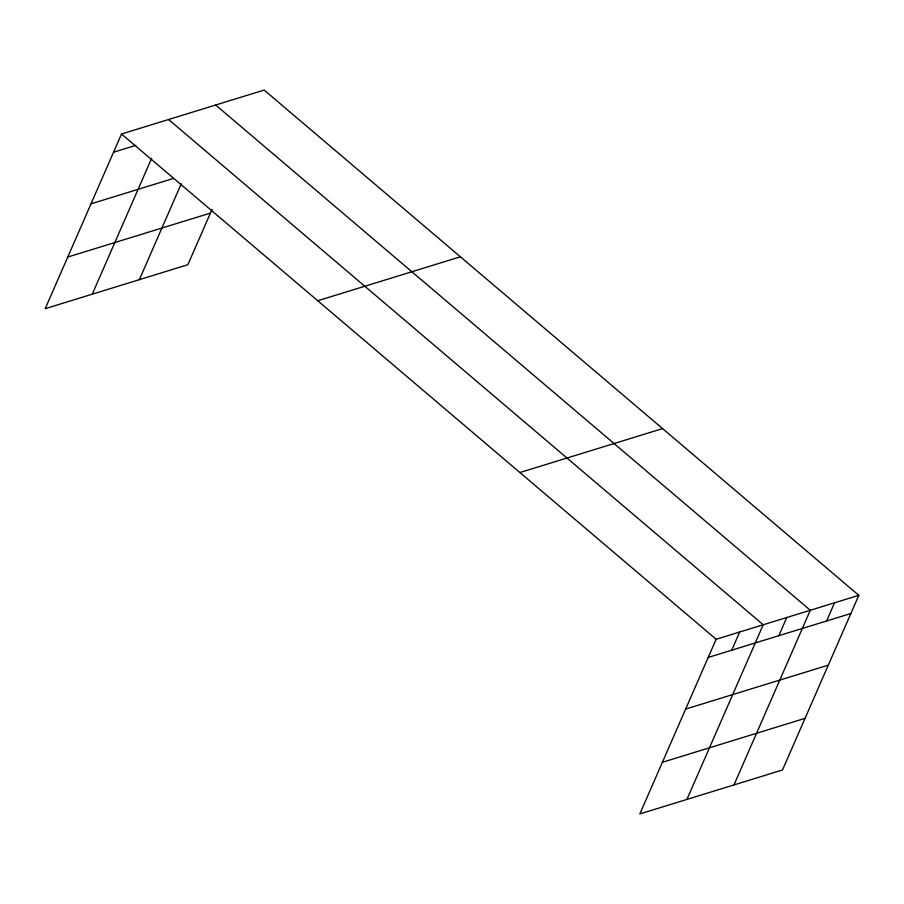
<?xml version="1.0" encoding="UTF-8"?>
<svg xmlns="http://www.w3.org/2000/svg" width="904" height="904" viewBox="0 0 904 904"><rect width="100%" height="100%" fill="white"/><g stroke="black" fill="none" stroke-linecap="round" stroke-linejoin="round"><path stroke-width="1.36" d="M858.8 595.329L716.137 639.275L639.829 813.928L782.491 769.982L858.8 595.329L264.171 90.072L121.509 134.018L45.2 308.671L187.862 264.725L212.09 209.287M92.276 294.173L151.612 158.347M139.363 279.664L181.286 183.693M731.731 650.202L739.675 632.02M686.916 799.418L763.213 624.766L168.585 119.52M778.807 635.693L786.751 617.522M733.991 784.921L810.289 610.268L215.66 105.022M826.606 620.98L834.55 602.798M113.565 152.2L135.792 145.352M90.999 203.829L173.387 178.461M67.755 257.041L210.429 213.095M317.733 300.749L460.396 256.804M519.902 472.543L662.575 428.598M708.194 657.445L850.856 613.511M685.627 709.086L828.301 665.141M662.395 762.287L805.057 718.341M121.509 134.018L716.137 639.275"/></g></svg>
